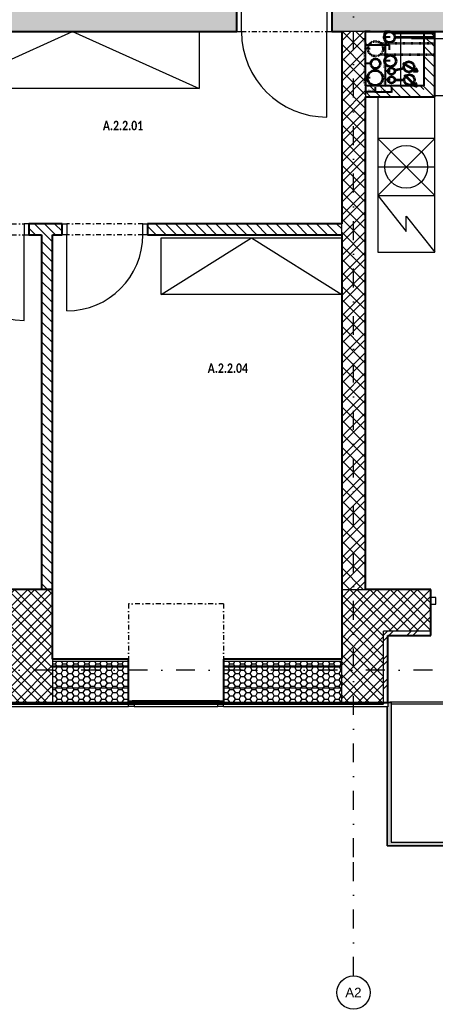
# Model space of a CAD drawing. Header units: millimetres. Extents: x -3417 to 49379, y -3604 to 14792.
# Drawn here: x 4585 to 8960, y -3571 to 6850 of the extents above; entities that cross this region are included whole.
import ezdxf

# ---------------------------------------------------------------- set-up
doc = ezdxf.new("R2010")
doc.units = ezdxf.units.MM
for name, pattern in [('HA_DashDot_10mm-S3mm', [500, 200, -150, 0, -150]), ('UDL_2NP_A$0$HA_DashDot_10mm-S3mm', [500, 200, -150, 0, -150]), ('UDL_2NP_A$0$HA_DashDot_2_2mm-S0_6mm', [110, 50, -30, 0, -30])]:
    doc.linetypes.add(name, pattern=pattern)
for name, color, linetype, lineweight in [('_kanalizace', 34, 'Continuous', 35), ('_vodovod', 5, 'Continuous', 35), ('_VZT', 3, 'Continuous', 35), ('ABMV_det-koty 10', 140, 'Continuous', 5), ('UDL_2NP_A$0$A-AREA-____-IDEN', 252, 'Continuous', 9), ('UDL_2NP_A$0$A-DOOR-____-MCUT', 252, 'UDL_2NP_A$0$HA_DashDot_2_2mm-S0_6mm', 9), ('UDL_2NP_A$0$A-DOOR-____-OTLN', 252, 'Continuous', 9), ('UDL_2NP_A$0$A-DOOR-FRAM-MCUT', 252, 'Continuous', 9), ('UDL_2NP_A$0$A-FLOR-____-OTLN', 252, 'Continuous', 9), ('UDL_2NP_A$0$A-FLOR-HRAL-OTLN', 252, 'Continuous', 9), ('UDL_2NP_A$0$A-GENM-____-OTLN', 252, 'Continuous', 9), ('UDL_2NP_A$0$A-GLAZ-____-MCUT', 252, 'Continuous', 5), ('UDL_2NP_A$0$A-GLAZ-____-OTLN', 252, 'Continuous', 5), ('UDL_2NP_A$0$A-GLAZ-CWMG-MCUT', 252, 'Continuous', 5), ('UDL_2NP_A$0$A-GLAZ-CWMG-OTLN', 252, 'Continuous', 5), ('UDL_2NP_A$0$A-WALL-____-MCUT', 252, 'Continuous', 9), ('UDL_2NP_A$0$A-WALL-____-OTLN', 252, 'Continuous', 9), ('UDL_2NP_A$0$A-WALL-____-PATT', 252, 'Continuous', 25), ('UDL_2NP_A$0$I-FURN-____-OTLN', 252, 'Continuous', 9), ('UDL_2NP_A$0$I-WALL-____-MCUT', 252, 'Continuous', 25), ('UDL_2NP_A$0$Q-CASE-____-OTLN', 252, 'Continuous', 9), ('UDL_2NP_A$0$Q-SPCQ-____-OTLN', 252, 'Continuous', 9), ('UDL_2NP_A$0$S-GRID-____-IDEN', 252, 'Continuous', 9), ('UDL_2NP_A$0$S-GRID-____-OTLN', 252, 'Continuous', 5)]:
    doc.layers.add(name, color=color, linetype=linetype, lineweight=lineweight)
doc.styles.add('ar-na-light10', font='ARIALN.TTF', dxfattribs={"height": 22})
doc.styles.add('UDL_2NP_A$0$Arial_1', font='arial.ttf', dxfattribs={"height": 100})
doc.styles.add('UDL_2NP_A$0$Calibri_B', font='calibrib.ttf', dxfattribs={"width": 0.8, "height": 100})
doc.dimstyles.new('Copy of _MP_10', dxfattribs={"dimscale": 50, "dimtxt": 22, "dimasz": 0.2, "dimexe": 0.12, "dimexo": 0.15, "dimgap": 0.04165, "dimtad": 1, "dimdec": 0, "dimrnd": 0.5, "dimzin": 3, "dimdsep": 46, "dimtxsty": 'ar-na-light10', "dimblk": 'OBLIQUE', "dimcen": 0.12, "dimadec": 0, "dimazin": 2, "dimtfac": 0.75, "dimtdec": 0, "dimtix": 1, "dimtmove": 2, "dimatfit": 2, "dimldrblk": 'OBLIQUE', "dimfxl": 1, "dimfxlon": 1, "dimtolj": 1, "dimtzin": 0, "dimarcsym": 0})
pattern_1 = [(135, (0, 0), (-53.033, -53.033), [])]
pattern_2 = [(45, (0, 0), (-106.066, 106.066), []), (45, (75, 0), (-106.066, 106.066), []), (315, (0, 0), (106.066, 106.066), []), (315, (75, 0), (106.066, 106.066), [])]
pattern_3 = [(0, (0, 0), (58.594, 33.829), [39.062, -78.125]), (120, (0, 0), (-58.59377, 33.82939), [39.062, -78.125]), (60, (0, 0), (0.00023, 67.65839), [0, -78.125, 39.062, 0])]
pattern_4 = [(45, (0, 0), (-125.7236, 125.7236), []), (45, (0, 190.5), (-125.7236, 125.7236), [])]

# ---------------------------------------------------------------- blocks, each defined once
blk = doc.blocks.new('UDL_2NP_A$0$HA_DR_Single_Swing_Solid - In_900x2100-1679348-UDL_2NP-A')
at = {"layer": 'UDL_2NP_A$0$A-DOOR-____-MCUT'}
for p, q in [((-450, 125), (450, 125)), ((-450, -125), (450, -125))]:
    blk.add_line(p, q, dxfattribs=at)
at = {"layer": 'UDL_2NP_A$0$A-DOOR-____-OTLN', "lineweight": 5}
blk.add_line((450, -1025), (450, -125), dxfattribs=at)
blk.add_arc((450, -125), 900, 180, 270, dxfattribs=at)
at = {"layer": 'UDL_2NP_A$0$A-DOOR-FRAM-MCUT'}
for p, q in [((-450, 125), (-500, 125)), ((-500, 125), (-500, -125)), ((-450, -125), (-450, 125)), ((500, 125), (450, 125)), ((450, 125), (450, -125)), ((500, -125), (500, 125)), ((-500, -125), (-450, -125)), ((450, -125), (500, -125))]:
    blk.add_line(p, q, dxfattribs=at)
blk = doc.blocks.new('UDL_2NP_A$0$HA_DR_Single_Swing_Solid - In_900x2100-1679660-UDL_2NP-A')
at = {"layer": 'UDL_2NP_A$0$A-DOOR-____-MCUT'}
for p, q in [((-450, 57.5), (450, 57.5)), ((-450, -57.5), (450, -57.5))]:
    blk.add_line(p, q, dxfattribs=at)
at = {"layer": 'UDL_2NP_A$0$A-DOOR-____-OTLN', "lineweight": 5}
blk.add_line((450, -957.5), (450, -57.5), dxfattribs=at)
blk.add_arc((450, -57.5), 900, 180, 270, dxfattribs=at)
at = {"layer": 'UDL_2NP_A$0$A-DOOR-FRAM-MCUT'}
for p, q in [((-450, 57.5), (-500, 57.5)), ((-500, 57.5), (-500, -57.5)), ((-450, -57.5), (-450, 57.5)), ((500, 57.5), (450, 57.5)), ((450, 57.5), (450, -57.5)), ((500, -57.5), (500, 57.5)), ((-500, -57.5), (-450, -57.5)), ((450, -57.5), (500, -57.5))]:
    blk.add_line(p, q, dxfattribs=at)
blk = doc.blocks.new('UDL_2NP_A$0$HA_DR_Single_Swing_Solid - In_800x2100-1679663-UDL_2NP-A')
at = {"layer": 'UDL_2NP_A$0$A-DOOR-____-MCUT'}
for p, q in [((-400, 57.5), (400, 57.5)), ((-400, -57.5), (400, -57.5))]:
    blk.add_line(p, q, dxfattribs=at)
at = {"layer": 'UDL_2NP_A$0$A-DOOR-____-OTLN', "lineweight": 5}
blk.add_line((400, 857.5), (400, 57.5), dxfattribs=at)
blk.add_arc((400, 57.5), 800, 90, 180, dxfattribs=at)
at = {"layer": 'UDL_2NP_A$0$A-DOOR-FRAM-MCUT'}
for p, q in [((-450, -57.5), (-450, 57.5)), ((-450, 57.5), (-400, 57.5)), ((-400, 57.5), (-400, -57.5)), ((400, 57.5), (450, 57.5)), ((400, -57.5), (400, 57.5)), ((450, 57.5), (450, -57.5)), ((-400, -57.5), (-450, -57.5)), ((450, -57.5), (400, -57.5))]:
    blk.add_line(p, q, dxfattribs=at)
blk = doc.blocks.new('UDL_2NP_A$0$HA_GM_Shaft_Rectangle - Default-1686993-UDL_2NP-A')
at = {"layer": 'UDL_2NP_A$0$A-GENM-____-OTLN'}
for p, q in [((0, -570), (0, 0)), ((0, 0), (370, 0)), ((370, 0), (370, -570)), ((370, -570), (0, -570))]:
    blk.add_line(p, q, dxfattribs=at)
blk = doc.blocks.new('UDL_2NP_A$0$HA_WD_BreakAngle - 1000_1000_1500 67_2-1699731-UDL_2NP-A')
at = {"layer": 'UDL_2NP_A$0$A-GLAZ-____-MCUT'}
for p, q in [((-500, -205), (-460, -205)), ((-460, -205), (-460, -223)), ((460, -205), (500, -205)), ((460, -223), (460, -205)), ((-440, -265), (-500, -265)), ((-440, -235), (-440, -265)), ((440, -265), (440, -235)), ((500, -265), (440, -265))]:
    blk.add_line(p, q, dxfattribs=at)
at = {"layer": 'UDL_2NP_A$0$A-GLAZ-____-OTLN', "linetype": 'UDL_2NP_A$0$HA_DashDot_2_2mm-S0_6mm'}
for p, q in [((500, 816), (-500, 816)), ((-500, 816), (-500, 235)), ((500, 816), (500, 235))]:
    blk.add_line(p, q, dxfattribs=at)
at = {"layer": 'UDL_2NP_A$0$A-GLAZ-____-OTLN'}
for p, q in [((460, -205), (-460, -205)), ((-440, -265), (440, -265))]:
    blk.add_line(p, q, dxfattribs=at)
blk = doc.blocks.new('UDL_2NP_A$0$Casework 8 - Casework 6-1435526-UDL_2NP-A')
at = {"layer": 'UDL_2NP_A$0$Q-CASE-____-OTLN'}
for p, q in [((10560, 6651), (8710, 6651)), ((10560, 5771), (10560, 6651)), ((8955, 5601), (8955, 6051)), ((8955, 6051), (9960, 6051)), ((9960, 6051), (9960, 5771)), ((8355, 6040), (8355, 5601)), ((9960, 5171), (9960, 4401)), ((10560, 4401), (10560, 5171)), ((9960, 4401), (10560, 4401))]:
    blk.add_line(p, q, dxfattribs=at)
blk = doc.blocks.new('UDL_2NP_A$0$Kuchyňská_linka_myčka_ADNS - Myčka-1435726-UDL_2NP-A')
at = {"layer": 'UDL_2NP_A$0$Q-SPCQ-____-OTLN'}
for p, q in [((300, 300), (-300, 300)), ((-300, 300), (-300, -300)), ((300, 300), (-300, -300)), ((-300, 300), (300, -300)), ((300, 300), (-300, 300)), ((-300, 300), (-300, 0)), ((300, -300), (300, 300)), ((300, 0), (300, 300)), ((-300, 0), (300, 0)), ((-300, -300), (300, -300))]:
    blk.add_line(p, q, dxfattribs=at)
blk.add_circle((0, 0), 225, dxfattribs=at)
blk = doc.blocks.new('UDL_2NP_A$0$Lednice_Mraznička_ADNS - Lednice 600x600x1800-V7-UDL_2NP-A')
at = {"layer": 'UDL_2NP_A$0$Q-SPCQ-____-OTLN'}
for p, q in [((300, 300), (-300, 300)), ((-300, 300), (-300, -300)), ((300, 300), (-80, 0)), ((80, 0), (-300, -300)), ((-80, 0), (80, 0)), ((-300, -300), (300, -300))]:
    blk.add_line(p, q, dxfattribs=at)
blk = doc.blocks.new('UDL_2NP_A$0$Top Rail Type - Top Rail_Internal_-1473487-UDL_2NP-A')
at = {"layer": 'UDL_2NP_A$0$A-FLOR-HRAL-OTLN'}
for points in [[(8455, -1850), (8495, -1810), (8495, -340), (8460, -340), (8460, -385), (8455, -385)], [(12145, -1850), (12145, -385), (12120, -385), (12120, -340), (12105, -340), (12105, -1810)], [(8455, -1850), (12145, -1850), (12105, -1810), (8495, -1810)]]:
    blk.add_hatch(color=256, dxfattribs=at).paths.add_polyline_path(points)
for p, q in [((8455, -1850), (8455, -385)), ((8460, -340), (8495, -340)), ((8495, -340), (8495, -1810)), ((12105, -340), (12120, -340)), ((12105, -1810), (12105, -340)), ((12145, -385), (12145, -1850)), ((12145, -1850), (8455, -1850)), ((8495, -1810), (12105, -1810))]:
    blk.add_line(p, q, dxfattribs=at)
blk = doc.blocks.new('UDL_2NP_A$0$Top Rail Type - Top Rail_Internal_-V11-UDL_2NP-A')
at = {"layer": 'UDL_2NP_A$0$A-FLOR-HRAL-OTLN'}
for p, q in [((8455, -385), (8455, -1850)), ((8495, -340), (8460, -340)), ((8495, -340), (8495, -1810)), ((12105, -340), (12120, -340)), ((12105, -1810), (12105, -340)), ((12145, -1850), (12145, -385)), ((8455, -1850), (12145, -1850)), ((8495, -1810), (12105, -1810))]:
    blk.add_line(p, q, dxfattribs=at)
blk = doc.blocks.new('UDL_2NP_A$0$NAB_Šatní_skříň_ADNS - 600x2000xšířka-1656425-UDL_2NP-A')
at = {"layer": 'UDL_2NP_A$0$I-FURN-____-OTLN'}
for p, q in [((0, -600), (1335, 0)), ((0, -600), (0, 0)), ((1335, 0), (2670, -600)), ((2670, 0), (2670, -600)), ((2670, -600), (0, -600))]:
    blk.add_line(p, q, dxfattribs=at)
blk = doc.blocks.new('UDL_2NP_A$0$NAB_Šatní_skříň_ADNS - 600x2000xšířka-1486929-UDL_2NP-A')
at = {"layer": 'UDL_2NP_A$0$I-FURN-____-OTLN'}
for p, q in [((0, -600), (950, 0)), ((0, 0), (1900, 0)), ((0, -600), (0, 0)), ((950, 0), (1900, -600)), ((1900, -600), (0, -600))]:
    blk.add_line(p, q, dxfattribs=at)
blk = doc.blocks.new('UDL_2NP_A$0$Obdélníková příčel - 50x70mm EXT-1499828-UDL_2NP-A')
at = {"layer": 'UDL_2NP_A$0$A-GLAZ-CWMG-MCUT'}
for p, q in [((-50, 0), (0, 0)), ((-50, -70), (-50, 0)), ((0, 0), (0, -70)), ((0, -70), (-50, -70))]:
    blk.add_line(p, q, dxfattribs=at)
blk = doc.blocks.new('UDL_2NP_A$0$Grid - Radius 3_5mm-353793-UDL_2NP-A')
at = {"layer": 'UDL_2NP_A$0$S-GRID-____-IDEN'}
blk.add_circle((0, 0), 3.5, dxfattribs=at)
blk = doc.blocks.new('UDL_2NP_A')
at = {"layer": 'UDL_2NP_A$0$A-WALL-____-PATT', "lineweight": 9}
h = blk.add_hatch(color=256, dxfattribs=at)
h.paths.add_polyline_path([(3775, 6725), (6870, 6725), (6870, 6975), (100, 6975), (100, 6725), (3660, 6725)])
h.paths.add_polyline_path([(8595, 6725), (10940, 6725), (10940, 6975), (7870, 6975), (7870, 6725), (8225, 6725)])
at = {"layer": 'UDL_2NP_A$0$A-WALL-____-PATT', "lineweight": 5}
h = blk.add_hatch(dxfattribs=at)
h.set_pattern_fill('FP_3', color=256, style=0, pattern_type=2)
h.set_pattern_definition([(45, (0, 0), (-106.066, 106.066), []), (45, (75, 0), (-106.066, 106.066), []), (315, (0, 0), (70.7107, 70.7107), [])])
h.paths.add_polyline_path([(8225, 850), (8225, 6725), (7975, 6725), (7975, 850)])
h = blk.add_hatch(dxfattribs=at)
h.set_pattern_fill('FP_1', color=256, style=0, pattern_type=2)
h.set_pattern_definition([(135, (244.96, 0), (-53.033, -53.033), [])])
h.paths.add_polyline_path([(8955, 6040), (8955, 6725), (8840, 6725), (8840, 6040)])
h = blk.add_hatch(dxfattribs=at)
h.set_pattern_fill('FP_1', color=256, style=0, pattern_type=2)
h.set_pattern_definition(pattern_1)
h.paths.add_polyline_path([(8225, 6040), (8840, 6040), (8840, 6155), (8225, 6155)])
h = blk.add_hatch(dxfattribs=at)
h.set_pattern_fill('FP_1', color=256, style=0, pattern_type=2)
h.set_pattern_definition(pattern_1)
h.paths.add_polyline_path([(4928, 4585), (5030, 4585), (5030, 4700), (4680, 4700), (4680, 4585), (4815, 4585)])
h.paths.add_polyline_path([(550, 4585), (3680, 4585), (3680, 4700), (100, 4700), (100, 4585)])
h.paths.add_polyline_path([(5930, 4585), (7975, 4585), (7975, 4700), (5930, 4700)])
h = blk.add_hatch(dxfattribs=at)
h.set_pattern_fill('FP_1', color=256, style=0, pattern_type=2)
h.set_pattern_definition(pattern_1)
h.paths.add_polyline_path([(4815, 850), (4930, 850), (4930, 4585), (4815, 4585), (4815, 2457)])
h = blk.add_hatch(dxfattribs=at)
h.set_pattern_fill('FP_2', color=256, style=0, pattern_type=2)
h.set_pattern_definition(pattern_2)
h.paths.add_polyline_path([(4930, -340), (4930, 850), (4490, 850), (4490, -340), (4928, -340)])
h = blk.add_hatch(dxfattribs=at)
h.set_pattern_fill('FP_2', color=256, style=0, pattern_type=2)
h.set_pattern_definition(pattern_2)
h.paths.add_polyline_path([(8915, 410), (8915, 850), (7975, 850), (7975, 410), (8460, 410)])
h.paths.add_polyline_path([(12165, 410), (12165, 850), (11415, 850), (11415, 410)])
h = blk.add_hatch(dxfattribs=at)
h.set_pattern_fill('FP_2', color=256, style=0, pattern_type=2)
h.set_pattern_definition(pattern_2)
h.paths.add_polyline_path([(7975, -340), (8415, -340), (8415, 410), (7975, 410), (7975, -190)])
h = blk.add_hatch(dxfattribs=at)
h.set_pattern_fill('FP_5', color=256, style=0, pattern_type=2)
h.set_pattern_definition(pattern_4)
h.paths.add_polyline_path([(8415, -340), (8460, -340), (8460, 410), (8415, 410), (8415, -39)])
h = blk.add_hatch(dxfattribs=at)
h.set_pattern_fill('FP_5', color=256, style=0, pattern_type=2)
h.set_pattern_definition(pattern_4)
h.paths.add_polyline_path([(8460, 365), (8915, 365), (8915, 410), (8460, 410)])
h = blk.add_hatch(dxfattribs=at)
h.set_pattern_fill('FP_4', color=256, style=0, pattern_type=2)
h.set_pattern_definition(pattern_3)
h.paths.add_polyline_path([(7117, 42), (7975, 42), (7975, 92), (6730, 92), (6730, 42)])
h.paths.add_polyline_path([(5730, 42), (5730, 92), (4930, 92), (4930, 42)])
h = blk.add_hatch(dxfattribs=at)
h.set_pattern_fill('FP_4', color=256, style=0, pattern_type=2)
h.set_pattern_definition(pattern_3)
h.paths.add_polyline_path([(4930, -190), (5730, -190), (5730, 30), (4930, 30), (4930, -39)])
h.paths.add_polyline_path([(7975, -190), (7975, 30), (6730, 30), (6730, -190), (7117, -190)])
h = blk.add_hatch(dxfattribs=at)
h.set_pattern_fill('FP_4', color=256, style=0, pattern_type=2)
h.set_pattern_definition(pattern_3)
h.paths.add_polyline_path([(5730, -340), (5730, -190), (4930, -190), (4930, -340)])
h.paths.add_polyline_path([(6730, -340), (7975, -340), (7975, -190), (6730, -190)])
at = {"layer": 'UDL_2NP_A$0$A-FLOR-____-OTLN'}
for p, q in [((12105, -342), (8481, -338)), ((8481, -338), (8481, -340)), ((8495, -353), (12105, -353))]:
    blk.add_line(p, q, dxfattribs=at)
at = {"layer": 'UDL_2NP_A$0$A-WALL-____-MCUT'}
for p, q in [((8225, 6725), (7975, 6725)), ((8955, 6725), (8840, 6725)), ((8225, 6155), (8225, 6040)), ((7975, 4585), (7975, 4700)), ((7975, 850), (8225, 850)), ((8415, -340), (8415, 410)), ((8915, 410), (8415, 410)), ((4930, 117), (4930, -340)), ((7975, -340), (7975, 117)), ((5730, 92), (4930, 92)), ((5730, 42), (4930, 42)), ((5730, 30), (4930, 30)), ((7975, 92), (6730, 92)), ((7975, 42), (6730, 42)), ((7975, 30), (6730, 30)), ((5730, -190), (4930, -190)), ((7975, -190), (6730, -190)), ((5730, -340), (4490, -340)), ((8415, -340), (6730, -340))]:
    blk.add_line(p, q, dxfattribs=at)
at = {"layer": 'UDL_2NP_A$0$A-WALL-____-MCUT', "lineweight": 25}
for p, q in [((4930, 850), (4430, 850)), ((4930, 117), (4930, 850)), ((7975, 850), (7975, 117)), ((8915, 850), (8225, 850)), ((8915, 365), (8915, 850)), ((8460, -340), (8460, 365)), ((8460, 365), (8915, 365)), ((5730, 117), (4930, 117)), ((5730, -341), (5730, 117)), ((7975, 117), (6730, 117)), ((6730, 117), (6730, -341)), ((4490, -353), (8415, -353)), ((6730, -341), (5730, -341)), ((8415, -353), (8415, -340)), ((8415, -340), (8460, -340))]:
    blk.add_line(p, q, dxfattribs=at)
at = {"layer": 'UDL_2NP_A$0$A-WALL-____-OTLN'}
for p, q in [((5730, -385), (4445, -385)), ((5730, -385), (5730, -353)), ((6730, -385), (6730, -353)), ((8460, -385), (6730, -385)), ((8460, -340), (8460, -385))]:
    blk.add_line(p, q, dxfattribs=at)
at = {"layer": 'UDL_2NP_A$0$I-WALL-____-MCUT'}
for p, q in [((6870, 6725), (6870, 6975)), ((7870, 6975), (7870, 6725)), ((3775, 6725), (6870, 6725)), ((7870, 6725), (7975, 6725)), ((7975, 6725), (7975, 4700)), ((8225, 6725), (8840, 6725)), ((8225, 6155), (8225, 6725)), ((8840, 6725), (8840, 6155)), ((8955, 6725), (10645, 6725)), ((8955, 6040), (8955, 6725)), ((8840, 6155), (8225, 6155)), ((8225, 850), (8225, 6040)), ((8225, 6040), (8955, 6040)), ((5030, 4700), (4680, 4700)), ((4680, 4700), (4680, 4585)), ((5030, 4585), (5030, 4700)), ((7975, 4700), (5930, 4700)), ((5930, 4700), (5930, 4585)), ((4680, 4585), (4815, 4585)), ((4815, 4585), (4815, 850)), ((4930, 4585), (5030, 4585)), ((4930, 850), (4930, 4585)), ((5930, 4585), (7975, 4585)), ((7975, 4585), (7975, 850))]:
    blk.add_line(p, q, dxfattribs=at)
at = {"layer": 'UDL_2NP_A$0$S-GRID-____-OTLN', "linetype": 'UDL_2NP_A$0$HA_DashDot_10mm-S3mm', "lineweight": 9}
for p, q in [((8100, -1971), (8100, 13160)), ((25434, 0), (-1817, 0)), ((8100, -3221), (8100, -1971))]:
    blk.add_line(p, q, dxfattribs=at)
at = {"layer": 'UDL_2NP_A$0$A-DOOR-____-OTLN'}
for name, p in [('UDL_2NP_A$0$HA_DR_Single_Swing_Solid - In_900x2100-1679348-UDL_2NP-A', (7370, 6850)), ('UDL_2NP_A$0$HA_DR_Single_Swing_Solid - In_900x2100-1679660-UDL_2NP-A', (4180, 4642))]:
    blk.add_blockref(name, p, dxfattribs=at)
at = {"layer": 'UDL_2NP_A$0$A-DOOR-____-OTLN', "rotation": 180}
blk.add_blockref('UDL_2NP_A$0$HA_DR_Single_Swing_Solid - In_800x2100-1679663-UDL_2NP-A', (5480, 4642), dxfattribs=at)
at = {"layer": 'UDL_2NP_A$0$A-FLOR-HRAL-OTLN'}
for name in ['UDL_2NP_A$0$Top Rail Type - Top Rail_Internal_-1473487-UDL_2NP-A', 'UDL_2NP_A$0$Top Rail Type - Top Rail_Internal_-V11-UDL_2NP-A']:
    blk.add_blockref(name, (0, 0), dxfattribs=at)
at = {"layer": 'UDL_2NP_A$0$A-GENM-____-OTLN', "lineweight": 5}
blk.add_blockref('UDL_2NP_A$0$HA_GM_Shaft_Rectangle - Default-1686993-UDL_2NP-A', (8225, 6725), dxfattribs=at)
at = {"layer": 'UDL_2NP_A$0$A-GLAZ-____-OTLN'}
blk.add_blockref('UDL_2NP_A$0$HA_WD_BreakAngle - 1000_1000_1500 67_2-1699731-UDL_2NP-A', (6230, -118), dxfattribs=at)
at = {"layer": 'UDL_2NP_A$0$A-GLAZ-CWMG-OTLN', "extrusion": (0, 0, -1)}
blk.add_blockref('UDL_2NP_A$0$Obdélníková příčel - 50x70mm EXT-1499828-UDL_2NP-A', (-8915, 765), dxfattribs=at)
at = {"layer": 'UDL_2NP_A$0$I-FURN-____-OTLN'}
for name, p in [('UDL_2NP_A$0$NAB_Šatní_skříň_ADNS - 600x2000xšířka-1656425-UDL_2NP-A', (3805, 6725)), ('UDL_2NP_A$0$NAB_Šatní_skříň_ADNS - 600x2000xšířka-1486929-UDL_2NP-A', (6075, 4555))]:
    blk.add_blockref(name, p, dxfattribs=at)
at = {"layer": 'UDL_2NP_A$0$Q-CASE-____-OTLN'}
blk.add_blockref('UDL_2NP_A$0$Casework 8 - Casework 6-1435526-UDL_2NP-A', (0, 0), dxfattribs=at)
at = {"layer": 'UDL_2NP_A$0$Q-SPCQ-____-OTLN'}
blk.add_blockref('UDL_2NP_A$0$Kuchyňská_linka_myčka_ADNS - Myčka-1435726-UDL_2NP-A', (8655, 5301), dxfattribs=at)
at = {"layer": 'UDL_2NP_A$0$Q-SPCQ-____-OTLN', "rotation": 90}
blk.add_blockref('UDL_2NP_A$0$Lednice_Mraznička_ADNS - Lednice 600x600x1800-V7-UDL_2NP-A', (8655, 4701), dxfattribs=at)
at = {"layer": 'UDL_2NP_A$0$S-GRID-____-IDEN', "xscale": 49.99999999999998, "yscale": 49.99999999999998, "zscale": 49.99999999999998}
blk.add_blockref('UDL_2NP_A$0$Grid - Radius 3_5mm-353793-UDL_2NP-A', (8100, -3396), dxfattribs=at)
at = {"layer": 'UDL_2NP_A$0$A-AREA-____-IDEN', "lineweight": 5, "char_height": 100, "width": 525.91, "attachment_point": 1, "style": 'UDL_2NP_A$0$Calibri_B'}
for s, insert in [('A.2.2.01', (5460, 5786)), ('A.2.2.04', (6564, 3231))]:
    blk.add_mtext(s, dxfattribs=dict(at, insert=insert))
at = {"layer": 'UDL_2NP_A$0$S-GRID-____-IDEN', "lineweight": 5, "insert": (8013, -3345), "char_height": 100, "width": 212.45, "attachment_point": 1, "style": 'UDL_2NP_A$0$Arial_1'}
blk.add_mtext('A2', dxfattribs=at)
blk = doc.blocks.new('_Oblique')
at = {"color": 0, "linetype": 'ByBlock', "lineweight": -2}
blk.add_line((-0.5, -0.5), (0.5, 0.5), dxfattribs=at)
blk = doc.blocks.new('*D229')
at = {"layer": 'ABMV_det-koty 10', "color": 0, "lineweight": -2, "transparency": 16777216}
for p, q in [((8275, 6237), (8219, 6237)), ((8275, 6155), (8219, 6155)), ((8225, 6237), (8225, 6155))]:
    blk.add_line(p, q, dxfattribs=at)
at = {"layer": 'ABMV_det-koty 10', "color": 0, "lineweight": -2, "transparency": 16777216, "xscale": 10, "yscale": 10, "zscale": 10}
for p, rotation in [((8225, 6237), 90), ((8225, 6155), 270)]:
    blk.add_blockref('_Oblique', p, dxfattribs=dict(at, rotation=rotation))
at = {"layer": 'ABMV_det-koty 10', "color": 0, "transparency": 16777216, "insert": (8212, 6196), "char_height": 22, "attachment_point": 5, "rotation": 90, "style": 'ar-na-light10'}
blk.add_mtext('\\A1;{\\fArial Narrow|b0|i0|c238|p34;80}', dxfattribs=at)
blk = doc.blocks.new('*D230')
at = {"layer": 'ABMV_det-koty 10', "color": 0, "lineweight": -2, "transparency": 16777216}
for p, q in [((8275, 6388), (8219, 6388)), ((8225, 6237), (8225, 6388)), ((8275, 6237), (8219, 6237))]:
    blk.add_line(p, q, dxfattribs=at)
at = {"layer": 'ABMV_det-koty 10', "color": 0, "lineweight": -2, "transparency": 16777216, "xscale": 10, "yscale": 10, "zscale": 10}
for p, rotation in [((8225, 6388), 90), ((8225, 6237), 270)]:
    blk.add_blockref('_Oblique', p, dxfattribs=dict(at, rotation=rotation))
at = {"layer": 'ABMV_det-koty 10', "color": 0, "transparency": 16777216, "insert": (8212, 6313), "char_height": 22, "attachment_point": 5, "rotation": 90, "style": 'ar-na-light10'}
blk.add_mtext('\\A1;{\\fArial Narrow|b0|i0|c238|p34;150}', dxfattribs=at)
blk = doc.blocks.new('*D231')
at = {"layer": 'ABMV_det-koty 10', "color": 0, "lineweight": -2, "transparency": 16777216}
for p, q in [((8275, 6545), (8219, 6545)), ((8225, 6388), (8225, 6545)), ((8275, 6388), (8219, 6388))]:
    blk.add_line(p, q, dxfattribs=at)
at = {"layer": 'ABMV_det-koty 10', "color": 0, "lineweight": -2, "transparency": 16777216, "xscale": 10, "yscale": 10, "zscale": 10}
for p, rotation in [((8225, 6545), 90), ((8225, 6388), 270)]:
    blk.add_blockref('_Oblique', p, dxfattribs=dict(at, rotation=rotation))
at = {"layer": 'ABMV_det-koty 10', "color": 0, "transparency": 16777216, "insert": (8212, 6467), "char_height": 22, "attachment_point": 5, "rotation": 90, "style": 'ar-na-light10'}
blk.add_mtext('\\A1;{\\fArial Narrow|b0|i0|c238|p34;160}', dxfattribs=at)
blk = doc.blocks.new('*D232')
at = {"layer": 'ABMV_det-koty 10', "color": 0, "lineweight": -2, "transparency": 16777216}
for p, q in [((8275, 6725), (8219, 6725)), ((8225, 6545), (8225, 6725)), ((8275, 6545), (8219, 6545))]:
    blk.add_line(p, q, dxfattribs=at)
at = {"layer": 'ABMV_det-koty 10', "color": 0, "lineweight": -2, "transparency": 16777216, "xscale": 10, "yscale": 10, "zscale": 10}
for p, rotation in [((8225, 6725), 90), ((8225, 6545), 270)]:
    blk.add_blockref('_Oblique', p, dxfattribs=dict(at, rotation=rotation))
at = {"layer": 'ABMV_det-koty 10', "color": 0, "transparency": 16777216, "insert": (8212, 6635), "char_height": 22, "attachment_point": 5, "rotation": 90, "style": 'ar-na-light10'}
blk.add_mtext('\\A1;180', dxfattribs=at)
blk = doc.blocks.new('*D233')
at = {"layer": 'ABMV_det-koty 10', "color": 0, "lineweight": -2, "transparency": 16777216}
for p, q in [((8484, 6725), (8428, 6725)), ((8434, 6666), (8434, 6725)), ((8484, 6666), (8428, 6666))]:
    blk.add_line(p, q, dxfattribs=at)
at = {"layer": 'ABMV_det-koty 10', "color": 0, "lineweight": -2, "transparency": 16777216, "xscale": 10, "yscale": 10, "zscale": 10}
for p, rotation in [((8434, 6725), 90), ((8434, 6666), 270)]:
    blk.add_blockref('_Oblique', p, dxfattribs=dict(at, rotation=rotation))
at = {"layer": 'ABMV_det-koty 10', "color": 0, "transparency": 16777216, "insert": (8421, 6696), "char_height": 22, "attachment_point": 5, "rotation": 90, "style": 'ar-na-light10'}
blk.add_mtext('\\A1;{\\fArial Narrow|b0|i0|c238|p34;60}', dxfattribs=at)
blk = doc.blocks.new('*D234')
at = {"layer": 'ABMV_det-koty 10', "color": 0, "lineweight": -2, "transparency": 16777216}
for p, q in [((8484, 6666), (8428, 6666)), ((8434, 6666), (8434, 6416)), ((8484, 6416), (8428, 6416))]:
    blk.add_line(p, q, dxfattribs=at)
at = {"layer": 'ABMV_det-koty 10', "color": 0, "lineweight": -2, "transparency": 16777216, "xscale": 10, "yscale": 10, "zscale": 10}
for p, rotation in [((8434, 6666), 90), ((8434, 6416), 270)]:
    blk.add_blockref('_Oblique', p, dxfattribs=dict(at, rotation=rotation))
at = {"layer": 'ABMV_det-koty 10', "color": 0, "transparency": 16777216, "insert": (8421, 6541), "char_height": 22, "attachment_point": 5, "rotation": 90, "style": 'ar-na-light10'}
blk.add_mtext('\\A1;{\\fArial Narrow|b0|i0|c238|p34;250}', dxfattribs=at)
blk = doc.blocks.new('*D235')
at = {"layer": 'ABMV_det-koty 10', "color": 0, "lineweight": -2, "transparency": 16777216}
for p, q in [((8484, 6416), (8428, 6416)), ((8434, 6416), (8434, 6310)), ((8484, 6310), (8428, 6310))]:
    blk.add_line(p, q, dxfattribs=at)
at = {"layer": 'ABMV_det-koty 10', "color": 0, "lineweight": -2, "transparency": 16777216, "xscale": 10, "yscale": 10, "zscale": 10}
for p, rotation in [((8434, 6416), 90), ((8434, 6310), 270)]:
    blk.add_blockref('_Oblique', p, dxfattribs=dict(at, rotation=rotation))
at = {"layer": 'ABMV_det-koty 10', "color": 0, "transparency": 16777216, "insert": (8420, 6363), "char_height": 22, "attachment_point": 5, "rotation": 90, "style": 'ar-na-light10'}
blk.add_mtext('\\A1;{\\fArial Narrow|b0|i0|c238|p34;100}', dxfattribs=at)
blk = doc.blocks.new('*D236')
at = {"layer": 'ABMV_det-koty 10', "color": 0, "lineweight": -2, "transparency": 16777216}
for p, q in [((8484, 6310), (8428, 6310)), ((8434, 6310), (8434, 6219)), ((8484, 6219), (8428, 6219))]:
    blk.add_line(p, q, dxfattribs=at)
at = {"layer": 'ABMV_det-koty 10', "color": 0, "lineweight": -2, "transparency": 16777216, "xscale": 10, "yscale": 10, "zscale": 10}
for p, rotation in [((8434, 6310), 90), ((8434, 6219), 270)]:
    blk.add_blockref('_Oblique', p, dxfattribs=dict(at, rotation=rotation))
at = {"layer": 'ABMV_det-koty 10', "color": 0, "transparency": 16777216, "insert": (8420, 6264), "char_height": 22, "attachment_point": 5, "rotation": 90, "style": 'ar-na-light10'}
blk.add_mtext('\\A1;{\\fArial Narrow|b0|i0|c238|p34;90}', dxfattribs=at)
blk = doc.blocks.new('*D237')
at = {"layer": 'ABMV_det-koty 10', "color": 0, "lineweight": -2, "transparency": 16777216}
for p, q in [((8484, 6219), (8428, 6219)), ((8484, 6155), (8428, 6155)), ((8434, 6219), (8434, 6155))]:
    blk.add_line(p, q, dxfattribs=at)
at = {"layer": 'ABMV_det-koty 10', "color": 0, "lineweight": -2, "transparency": 16777216, "xscale": 10, "yscale": 10, "zscale": 10}
for p, rotation in [((8434, 6219), 90), ((8434, 6155), 270)]:
    blk.add_blockref('_Oblique', p, dxfattribs=dict(at, rotation=rotation))
at = {"layer": 'ABMV_det-koty 10', "color": 0, "transparency": 16777216, "insert": (8420, 6187), "char_height": 22, "attachment_point": 5, "rotation": 90, "style": 'ar-na-light10'}
blk.add_mtext('\\A1;{\\fArial Narrow|b0|i0|c238|p34;70}', dxfattribs=at)
blk = doc.blocks.new('*D238')
at = {"layer": 'ABMV_det-koty 10', "color": 0, "lineweight": -2, "transparency": 16777216}
for p, q in [((8225, 6141), (8225, 6085)), ((8327, 6091), (8225, 6091)), ((8327, 6141), (8327, 6085))]:
    blk.add_line(p, q, dxfattribs=at)
at = {"layer": 'ABMV_det-koty 10', "color": 0, "lineweight": -2, "transparency": 16777216, "xscale": 10, "yscale": 10, "zscale": 10, "rotation": 180}
blk.add_blockref('_Oblique', (8225, 6091), dxfattribs=at)
at = {"layer": 'ABMV_det-koty 10', "color": 0, "lineweight": -2, "transparency": 16777216, "xscale": 10, "yscale": 10, "zscale": 10}
blk.add_blockref('_Oblique', (8327, 6091), dxfattribs=at)
at = {"layer": 'ABMV_det-koty 10', "color": 0, "transparency": 16777216, "insert": (8276, 6104), "char_height": 22, "attachment_point": 5, "style": 'ar-na-light10'}
blk.add_mtext('\\A1;{\\fArial Narrow|b0|i0|c238|p34;100}', dxfattribs=at)
blk = doc.blocks.new('*D239')
at = {"layer": 'ABMV_det-koty 10', "color": 0, "lineweight": -2, "transparency": 16777216}
for p, q in [((8327, 6141), (8327, 6085)), ((8327, 6091), (8499, 6091)), ((8499, 6141), (8499, 6085))]:
    blk.add_line(p, q, dxfattribs=at)
at = {"layer": 'ABMV_det-koty 10', "color": 0, "lineweight": -2, "transparency": 16777216, "xscale": 10, "yscale": 10, "zscale": 10, "rotation": 180}
blk.add_blockref('_Oblique', (8327, 6091), dxfattribs=at)
at = {"layer": 'ABMV_det-koty 10', "color": 0, "lineweight": -2, "transparency": 16777216, "xscale": 10, "yscale": 10, "zscale": 10}
blk.add_blockref('_Oblique', (8499, 6091), dxfattribs=at)
at = {"layer": 'ABMV_det-koty 10', "color": 0, "transparency": 16777216, "insert": (8413, 6104), "char_height": 22, "attachment_point": 5, "style": 'ar-na-light10'}
blk.add_mtext('\\A1;{\\fArial Narrow|b0|i0|c238|p34;170}', dxfattribs=at)
blk = doc.blocks.new('*D240')
at = {"layer": 'ABMV_det-koty 10', "color": 0, "lineweight": -2, "transparency": 16777216}
for p, q in [((8225, 6606), (8225, 6576)), ((8478, 6582), (8225, 6582)), ((8478, 6532), (8478, 6588))]:
    blk.add_line(p, q, dxfattribs=at)
at = {"layer": 'ABMV_det-koty 10', "color": 0, "lineweight": -2, "transparency": 16777216, "xscale": 10, "yscale": 10, "zscale": 10, "rotation": 180}
blk.add_blockref('_Oblique', (8225, 6582), dxfattribs=at)
at = {"layer": 'ABMV_det-koty 10', "color": 0, "lineweight": -2, "transparency": 16777216, "xscale": 10, "yscale": 10, "zscale": 10}
blk.add_blockref('_Oblique', (8478, 6582), dxfattribs=at)
at = {"layer": 'ABMV_det-koty 10', "color": 0, "transparency": 16777216, "insert": (8352, 6596), "char_height": 22, "attachment_point": 5, "style": 'ar-na-light10'}
blk.add_mtext('\\A1;{\\fArial Narrow|b0|i0|c238|p34;250}', dxfattribs=at)

msp = doc.modelspace()

# ---------------------------------------------------------------- block references
at = {"layer": 'ABMV_det-koty 10'}
msp.add_blockref('UDL_2NP_A', (0, 0), dxfattribs=at)

# ---------------------------------------------------------------- next in the draw order: linework, layer by layer
at = {"layer": '_kanalizace'}
for points in [[(8511.1, 6713), (8955, 6713)], [(8535.5, 6666.2), (8955, 6666.2)]]:
    msp.add_lwpolyline(points, dxfattribs=at)
for centre, radius in [((8478.5, 6666.2), 57), ((8487.2, 6415.7), 60)]:
    msp.add_circle(centre, radius, dxfattribs=at)
at = {"layer": '_vodovod'}
for points in [[(8618.1, 6391.4), (8771.2, 6305)], [(8532.8, 6317.9), (8532.8, 6317.9), (8630, 6341.6)], [(8633.5, 6268.7), (8761.8, 6148.6)], [(8753.2, 6342.4), (8771.2, 6305), (8732.1, 6303.4)], [(8533.8, 6218.6), (8533.8, 6218.6), (8633.8, 6218.6)], [(8753.1, 6189.2), (8761.8, 6148.6), (8723.5, 6156.3)]]:
    msp.add_lwpolyline(points, dxfattribs=at)
for centre, radius in [((8683.4, 6354.6), 55), ((8498.8, 6309.7), 35), ((8498.8, 6218.6), 35), ((8688.2, 6217.5), 55)]:
    msp.add_circle(centre, radius, dxfattribs=at)
at = {"layer": '_VZT', "linetype": 'HA_DashDot_10mm-S3mm', "ltscale": 0.02}
for points in [[(8385.3, 6604.4), (8955, 6604.4)], [(8381.3, 6482.9), (8955, 6482.9)]]:
    msp.add_lwpolyline(points, dxfattribs=at)
msp.add_circle((8331.3, 6545.4), 80, dxfattribs=at)
at = {"layer": '_VZT'}
for centre, radius in [((8331.3, 6388.2), 50), ((8326.9, 6237.1), 80.1)]:
    msp.add_circle(centre, radius, dxfattribs=at)

# ---------------------------------------------------------------- next in the draw order: dimensions: what is measured, and where the dimension line sits
at = {"layer": 'ABMV_det-koty 10'}
dim = msp.add_linear_dim(base=(8225, 6725), p1=(8331.3, 6545.4), p2=(8331.3, 6725), angle=90, dimstyle='Copy of _MP_10', dxfattribs=at)
dim.commit()
dim.dimension.update_dxf_attribs({"geometry": '*D232', "text_midpoint": (8211.7, 6635.2)})
for base, p1, p2, text, picture, middle in [((8433.9, 6415.7), (8506.3, 6666.2), (8515, 6415.7), '{\\fArial Narrow|b0|i0|c238|p34;250}', '*D234', (8420.6, 6541)), ((8434.1, 6725), (8506.3, 6666.2), (8506.3, 6725), '{\\fArial Narrow|b0|i0|c238|p34;60}', '*D233', (8420.7, 6695.6)), ((8225, 6545.4), (8331.3, 6388.2), (8331.3, 6545.4), '{\\fArial Narrow|b0|i0|c238|p34;160}', '*D231', (8211.7, 6466.8)), ((8224.8, 6388.2), (8326.9, 6237.1), (8331.3, 6388.2), '{\\fArial Narrow|b0|i0|c238|p34;150}', '*D230', (8211.5, 6312.6)), ((8433.7, 6309.7), (8515, 6415.7), (8526.6, 6309.7), '{\\fArial Narrow|b0|i0|c238|p34;100}', '*D235', (8420.4, 6362.7)), ((8433.7, 6218.6), (8526.6, 6309.7), (8526.6, 6218.6), '{\\fArial Narrow|b0|i0|c238|p34;90}', '*D236', (8420.4, 6264.1)), ((8225, 6155), (8326.9, 6237.1), (8326.9, 6155), '{\\fArial Narrow|b0|i0|c238|p34;80}', '*D229', (8211.7, 6196)), ((8433.5, 6155), (8526.6, 6218.6), (8526.6, 6155), '{\\fArial Narrow|b0|i0|c238|p34;70}', '*D237', (8420.2, 6186.8))]:
    dim = msp.add_linear_dim(base=base, p1=p1, p2=p2, angle=90, text=text, dimstyle='Copy of _MP_10', dxfattribs=at)
    dim.commit()
    dim.dimension.update_dxf_attribs({"geometry": picture, "text_midpoint": middle})
for base, p1, p2, text, picture, middle in [((8225, 6582.2), (8478.5, 6504), (8225, 6613.4), '{\\fArial Narrow|b0|i0|c238|p34;250}', '*D240', (8351.7, 6595.6)), ((8225, 6091.1), (8326.9, 6201.5), (8225, 6201.3), '{\\fArial Narrow|b0|i0|c238|p34;100}', '*D238', (8275.9, 6104.5)), ((8498.8, 6091.1), (8326.9, 6201.5), (8498.8, 6183), '{\\fArial Narrow|b0|i0|c238|p34;170}', '*D239', (8412.8, 6104.4))]:
    dim = msp.add_linear_dim(base=base, p1=p1, p2=p2, text=text, dimstyle='Copy of _MP_10', dxfattribs=at)
    dim.commit()
    dim.dimension.update_dxf_attribs({"geometry": picture, "text_midpoint": middle})

doc.saveas('drawing.dxf')
